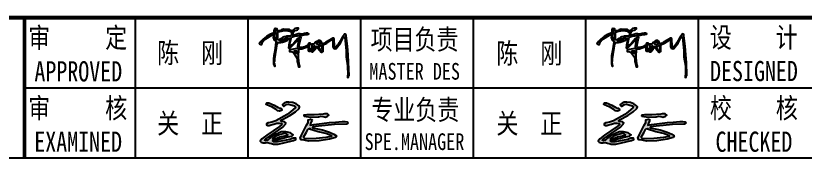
# Model space of a CAD drawing. Extents: x 1191 to 1768, y 184 to 583.
# Drawn here: x 1459.9 to 1550, y 184.1 to 200.5 of the extents above; entities that cross this region are included whole.
import ezdxf
from ezdxf.enums import TextEntityAlignment as Align

# ---------------------------------------------------------------- set-up
doc = ezdxf.new("R2010")
doc.units = 0
doc.header["$LTSCALE"] = 0.125
doc.layers.add('pp-com', color=7, linetype='Continuous')
doc.layers.add('PUB_TITLE', color=4, linetype='Continuous')
doc.styles.add('统一文字', font='', dxfattribs={"width": 0.8})
doc.styles.get('统一文字').set_extended_font_data('SimSun')

# ---------------------------------------------------------------- blocks, each defined once
blk = doc.blocks.new('cg')
h = blk.add_hatch(color=256)
h.dxf.hatch_style = 1
h.paths.add_polyline_path([(271371.635338318, 17705.95841285819), (271376.3498809211, 17714.43809717637), (271376.1141212275, 17725.97975168418), (271399.3735734352, 17755.13087713881), (271506.8155180242, 17819.02213711984), (271507.5286585341, 17810.47171325173), (271507.5286585341, 17804.05867611646), (271503.7252424817, 17779.59477662767), (271511.806850323, 17764.39395812602), (271516.5611203885, 17753.23055559199), (271540.568881679, 17733.27937169158), (271538.7865248295, 17734.7605647462), (271534.2684969375, 17730.3349110022), (271521.8110068264, 17630.30392572936), (271510.5375253426, 17573.98296684359), (271508.0952633226, 17538.00839793903), (271508.0952633226, 17477.10544547584), (271512.1819817693, 17473.35361851787), (271513.4206970658, 17460.04318294866), (271518.8425187499, 17456.4831127873), (271525.6580579602, 17456.4831127873), (271525.6580579602, 17460.97156646394), (271524.8836980824, 17465.15046153142), (271520.236236276, 17468.55560623208), (271520.236236276, 17475.05604471214), (271520.236236276, 17480.47317421623), (271515.8994301985, 17484.49743613519), (271515.8994301985, 17511.62868435727), (271520.0812340464, 17511.62868435727), (271521.0679079025, 17539.35478788591), (271546.4661303698, 17711.56379141263), (271558.1062767915, 17725.60091508605), (271590.9836824685, 17724.87978091341), (271607.4972813422, 17729.70293204754), (271642.0491018601, 17742.14169266634), (271667.5051083143, 17751.30593251966), (271691.8432424615, 17775.90404291736), (271695.8420394754, 17774.89498123765), (271680.5137517687, 17696.4962672696), (271676.9363263619, 17663.35303423688), (271683.9298158687, 17662.59816862014), (271693.2719164397, 17661.5897978344), (271795.5872767175, 17762.54859127093), (271795.5872767175, 17762.54859127093), (271799.5450437295, 17763.93064330495), (271800.8684241094, 17757.42202008364), (271797.4082272796, 17751.82862632896), (271787.1468191768, 17728.00547516055), (271784.2499707862, 17707.48311324097), (271780.2521685049, 17679.16118049303), (271780.2521685049, 17661.97624382225), (271777.1641545791, 17658.68159312935), (271687.4041870142, 17642.05282957986), (271687.4041870142, 17624.37963457569), (271698.9876729571, 17622.60705345584), (271716.5810772785, 17617.06569127104), (271738.3172092557, 17604.41880437301), (271758.8934295908, 17572.71608581231), (271777.2807318862, 17541.37466511846), (271777.2807318862, 17508.68246979482), (271782.4179486364, 17487.06773722143), (271790.8089096669, 17448.90842700918), (271807.0333447174, 17448.90842700918), (271807.0333447174, 17458.36472635396), (271803.2475129517, 17464.30889473652), (271794.4814204749, 17506.43341980537), (271791.4406414427, 17565.46089725784), (271794.0574437882, 17644.98150541092), (271794.3493638336, 17653.85250767861), (271829.5158319679, 17652.55736043782), (271902.0425474506, 17679.80114885303), (271902.0425474506, 17636.48311311263), (271908.5865071242, 17628.31006428174), (271920.037785283, 17628.31006428174), (271930.1259555999, 17628.31006428174), (271935.8519203143, 17639.75262495718), (271935.8519203143, 17639.75262495718), (271936.1638785829, 17626.35946503823), (271943.8657960889, 17620.37378832465), (271949.8555251015, 17617.80874885787), (271956.7016739956, 17617.80874885787), (271984.7153962687, 17647.58045309177), (271997.6372417985, 17679.17267764464), (271997.6372417985, 17679.17267764464), (272049.049136762, 17615.16420047544), (272061.9709822918, 17615.43897393398), (272072.143817692, 17620.93327385624), (272072.96832535, 17698.95198197739), (272115.6545065687, 17717.67779317754), (272162.1180530449, 17748.72076312546), (272172.8297334271, 17755.8773922985), (272183.0127443475, 17755.8773922985), (272183.0127443475, 17743.50094434962), (272183.0127443475, 17739.10573826154), (272183.0127443475, 17733.61143833934), (272183.0127443475, 17680.52725233283), (272191.6635620569, 17658.80670274666), (272210.6337508878, 17653.2033703776), (272220.5532423078, 17658.5936071602), (272270.4457246599, 17716.05224508926), (272292.7126415826, 17762.33052637719), (272300.5558047416, 17778.63130623443), (272309.1904206134, 17787.69474741106), (272320.3238790748, 17787.69474741106), (272334.4154052947, 17632.04493713268), (272335.7088272605, 17562.84265697253), (272352.3240242343, 17460.98764363438), (272355.1420689703, 17358.44131196704), (272350.6320251069, 17349.42845021439), (272350.6320251069, 17338.16244610166), (272350.6320251069, 17327.17793862784), (272361.6248092759, 17331.68422334804), (272361.6248092759, 17342.38723418297), (272361.6248092759, 17342.38723418297), (272368.6722005605, 17350.27323244332), (272363.5564757162, 17499.31035636074), (272357.8096703659, 17584.41412734182), (272351.1743079064, 17682.67643704482), (272334.0910728985, 17805.66522391239), (272332.7940814769, 17815.00276457452), (272325.6356361507, 17820.22587871802), (272320.1251173172, 17824.24659376789), (272286.7854344778, 17772.66493154055), (272255.5420649096, 17721.77454851964), (272242.8865887575, 17702.29252568405), (272227.5784904167, 17689.54186795861), (272227.5784904167, 17681.76928682794), (272221.6512833119, 17677.14256948541), (272212.575837646, 17672.51614445518), (272206.4643211674, 17672.88621168764), (272200.9076866196, 17678.06802987884), (272200.9076866196, 17685.47054377705), (272200.9076866196, 17688.80173349363), (272198.8672581107, 17762.32848019188), (272193.3106235631, 17773.24721742293), (272182.939150852, 17773.24721742293), (272099.1578407116, 17723.91398143786), (272086.8319071147, 17718.1291231988), (272081.0427692227, 17715.32994166785), (272071.2395043448, 17710.58983726866), (272062.9270464639, 17710.58983726866), (272053.5696009434, 17734.16186219302), (272049.4262220179, 17741.12415393314), (272037.1856047741, 17746.58103789506), (272019.6723066469, 17746.58103789506), (272014.7760597494, 17746.58103789506), (272000.4637530429, 17737.36063448759), (271986.7167485853, 17727.3878195032), (271968.4082499444, 17707.61231522891), (271949.9532155822, 17707.61231522891), (271942.4206282431, 17706.67136228946), (271942.4206282431, 17666.16040050914), (271937.5041919795, 17661.45622043632), (271926.5686681388, 17650.99281349295), (271921.3090640732, 17646.59097632876), (271917.7309873965, 17646.59097632876), (271914.7175616989, 17659.57431455748), (271914.7175616989, 17672.55794509832), (271917.1656851477, 17682.53076008271), (271918.4597483788, 17687.80232969605), (271920.5707838667, 17696.40196398177), (271925.6400087218, 17701.53572942427), (271929.7833876473, 17706.23990949709), (271929.7833876473, 17713.01395218691), (271922.0619320451, 17717.53017552162), (271914.9057786919, 17717.53017552162), (271908.8795785665, 17717.53017552162), (271903.6068976831, 17709.06247600325), (271903.6068976831, 17700.59506879706), (271903.6068976831, 17692.88007316779), (271900.2170379994, 17692.88007316779), (271865.3949404847, 17677.44452797767), (271844.5067618809, 17673.08059929393), (271819.061647983, 17668.90638122149), (271809.7569553221, 17668.90638122149), (271801.4018141345, 17672.70117807138), (271796.6547080377, 17680.10076884768), (271814.7417749222, 17754.88211946515), (271818.8611168726, 17771.91362361539), (271821.4291316224, 17782.53113349777), (271814.4369806221, 17786.27615635324), (271801.6251997005, 17784.14256967884), (271784.8478365287, 17772.25540216244), (271736.9019998238, 17718.30041814211), (271719.9809700902, 17699.25864201247), (271704.5677532202, 17690.25890976051), (271693.9515329611, 17684.06012980012), (271693.9515329611, 17708.85171891429), (271712.1934721511, 17785.72924024588), (271744.2222731849, 17796.70205523208), (271756.170149592, 17800.79530359176), (271780.8275476089, 17800.79530359176), (271819.2622391035, 17806.76022537594), (271841.0113060544, 17810.13560002308), (271871.3055154131, 17814.83714912654), (271890.6414170717, 17814.83714912654), (271903.1477524232, 17819.56174542248), (271911.2377565127, 17822.61795671706), (271897.6575474026, 17830.22967879457), (271880.8801842307, 17830.22967879457), (271859.8324445082, 17825.65762383159), (271835.1875398623, 17820.30418160532), (271811.3310746026, 17822.000213711), (271786.3177526297, 17822.000213711), (271764.0501844371, 17816.51380621787), (271752.1970692782, 17813.59336967704), (271735.6815200837, 17810.41792780877), (271723.1745334624, 17810.41792780877), (271735.3734694344, 17842.55122222519), (271746.9654218855, 17855.04786065762), (271752.2509967691, 17860.74594460903), (271767.0981274379, 17866.32526494574), (271779.5294790434, 17870.9967731565), (271793.6360721811, 17879.4316666064), (271793.6360721811, 17887.35625007586), (271785.09531908, 17887.05136846175), (271768.8509761887, 17886.47148968265), (271748.7954902258, 17882.78419511288), (271738.4240175146, 17874.85961164342), (271729.8832644136, 17863.88679665723), (271722.9862878243, 17855.02583941105), (271722.9862878243, 17850.17092408054), (271710.9703873315, 17858.09579986217), (271704.9125005522, 17862.09117251476), (271690.4437088444, 17871.63380954502), (271671.0104217969, 17871.63380954502), (271620.6119027541, 17875.06218399107), (271598.5579510795, 17870.47112873575), (271585.3866691887, 17862.8195648517), (271558.1245123479, 17857.61640787066), (271551.9986679322, 17857.61640787066), (271546.485017196, 17881.18349356076), (271546.485017196, 17881.18349356076), (271528.1061814089, 17885.16244709032), (271517.9978217261, 17879.34718838352), (271514.9348995181, 17870.16507787287), (271511.8108461956, 17860.79970686431), (271511.8108461956, 17842.0069369275), (271511.8108461956, 17835.88562735787), (271465.4357841687, 17816.78945661301), (271427.2948153865, 17792.50942149165), (271383.6174014225, 17757.77981020411), (271362.6855877373, 17738.09667658189), (271350.4540882718, 17722.91924305545), (271346.5438639605, 17720.72134769923), (271343.732983193, 17715.71491682203), (271346.5438639605, 17709.97565928462), (271352.7765166353, 17705.70205506758), (271362.6751674193, 17702.40506587719), (271373.7956004833, 17702.40506587719), (271371.635338318, 17705.95841285819)])
h.paths.add_polyline_path([(271755.2332929103, 17631.10047644697), (271770.373363624, 17631.87627299904), (271776.9726812367, 17618.3001256492), (271779.301622299, 17606.27557140356), (271778.9134654552, 17594.25101715792), (271762.997732324, 17605.11187657533), (271746.8528497018, 17616.12910707455), (271746.1096532744, 17630.63296950425)], flags=16)
h.paths.add_polyline_path([(271575.3766512565, 17741.19781660504), (271604.7528301017, 17755.79062575154), (271617.6394525843, 17762.19213982943), (271628.7299817083, 17767.44569738908), (271644.4985278486, 17771.11509230948), (271648.8184009094, 17773.05750681169), (271658.9506148981, 17777.61341831976), (271667.8270146626, 17777.61341831976), (271671.4988742008, 17777.61341831976), (271671.4988742008, 17770.89907360112), (271666.3147660199, 17770.89907360112), (271654.8667442103, 17765.71900928306), (271646.5007626331, 17761.93352360051), (271637.3697278299, 17755.79062575154), (271623.5452222576, 17749.09959972365), (271613.6100918768, 17744.29102153467), (271600.864748966, 17742.1931396118), (271587.0402433937, 17738.95548979595), (271575.3766512565, 17741.19781660504)], flags=16)
h.paths.add_polyline_path([(271555.4621211113, 17752.78302562918), (271556.3511044866, 17836.28229499963), (271558.617523641, 17841.87861187616), (271565.2852245903, 17846.54245286674), (271630.3933249614, 17860.46382091293), (271646.0915339554, 17860.46382091293), (271669.9807641293, 17859.78185657377), (271680.5902819264, 17859.47898734187), (271691.1392197299, 17852.96192087018), (271701.2935782444, 17846.68862296574), (271713.2415939498, 17839.30721509247), (271713.2415939498, 17822.27206404763), (271713.2415939498, 17811.70088601043), (271696.5994663365, 17799.08410726796), (271658.3777400902, 17799.08410726796), (271642.6788798263, 17789.19489356986), (271628.3457324838, 17789.19489356986), (271610.2586655995, 17780.32906484877), (271596.6073978129, 17772.14520046685), (271579.9973890686, 17762.18758619453), (271570.5111980283, 17756.50066376439), (271555.4621211113, 17752.78302562918)], flags=16)
h.paths.add_polyline_path([(271517.8884083875, 17821.70439377479), (271520.2101854812, 17824.668731693), (271526.6597110233, 17828.2776179901), (271531.7222309208, 17831.11039360557), (271535.2502608312, 17833.08453243427), (271539.1367361268, 17826.13892106709), (271539.1367361268, 17822.7353788687), (271538.5323607893, 17754.52812940313), (271533.8503816798, 17757.64739278209), (271530.3380832602, 17762.1960627698), (271522.5339163843, 17773.50299058913), (271519.8905225073, 17777.33282460475), (271519.8905225073, 17781.82073395408), (271517.8519372747, 17784.67983948393), (271517.8884083875, 17821.70439377479)], flags=16)
h.paths.add_polyline_path([(271533.6276473835, 17866.46440554818), (271529.3624809919, 17863.22909422981), (271528.2572760193, 17859.99378291151), (271525.3350281037, 17856.7584715932), (271524.229171861, 17851.55034530489), (271524.5456890189, 17846.97332103469), (271527.2302234311, 17845.23727893864), (271529.5995432253, 17845.23727893864), (271532.8376570289, 17845.23727893864), (271535.2069768231, 17850.13000037393), (271537.3613842601, 17854.57892089233), (271538.6026979355, 17860.07270720281), (271538.6026979355, 17863.86048856011), (271536.7863062625, 17865.51760636491), (271533.6276473835, 17866.46440554818)], flags=16)
h.paths.add_polyline_path([(271980.8038694177, 17681.00839819747), (271976.1915761843, 17687.15309274237), (271972.0474964034, 17684.04248879089), (271963.6887904555, 17677.76832778884), (271954.6684094554, 17669.59682261414), (271948.1062223973, 17663.6521795329), (271948.1062223973, 17651.82102603134), (271943.4672189273, 17642.82336451259), (271943.4672189273, 17636.02009060374), (271950.2755941689, 17636.02009060374), (271956.8644914637, 17636.02009060374), (271964.9903856563, 17647.6511926417), (271975.2081666702, 17662.27654349634), (271975.2081666702, 17672.44978958805), (271982.8963783184, 17678.22066823833)], flags=16)
h.paths.add_polyline_path([(271999.0576613893, 17715.71140907577), (272008.282247856, 17724.92859704915), (272014.8727949351, 17731.51385824165), (272028.487895634, 17729.09813812654), (272039.3259779377, 17727.17514291633), (272043.6422942848, 17718.34484959499), (272048.2144628535, 17708.99113537912), (272044.3391173364, 17707.09683622082), (272033.7592739777, 17704.29983349243), (272026.7314207892, 17702.76344062207), (272016.4087933185, 17702.76344062207), (272009.1608109133, 17702.76344062207), (272005.6465586841, 17708.2498481152), (271998.6239740986, 17715.27806961998)], flags=16)
h.paths.add_polyline_path([(272017.295822884, 17680.12386151071), (272018.613341835, 17684.07387613348), (272027.1788431913, 17684.07387613348), (272040.7962449444, 17688.02418306837), (272046.2719147413, 17689.61263413737), (272056.6090774359, 17689.61263413737), (272056.6090774359, 17676.83184162754), (272059.025288661, 17663.22587843426), (272063.1979747306, 17645.88884244853), (272057.7077697099, 17635.79384096875), (272054.4129954276, 17630.52695993026), (272047.052949552, 17635.13114401768), (272038.819640883, 17650.49743643525), (272032.2431512593, 17662.7715132007), (272022.5672012278, 17670.90667353733), (272017.295822884, 17680.12386151071)], flags=16)
for points in [[(271371.635338318, 17705.95841285819), (271376.3498809211, 17714.43809717637), (271376.1141212275, 17725.97975168418), (271399.3735734352, 17755.13087713881), (271506.8155180242, 17819.02213711984), (271507.5286585341, 17810.47171325173), (271507.5286585341, 17804.05867611646), (271503.7252424817, 17779.59477662767), (271511.806850323, 17764.39395812602), (271516.5611203885, 17753.23055559199), (271540.568881679, 17733.27937169158), (271538.7865248295, 17734.7605647462), (271534.2684969375, 17730.3349110022), (271521.8110068264, 17630.30392572936), (271510.5375253426, 17573.98296684359), (271508.0952633226, 17538.00839793903), (271508.0952633226, 17477.10544547584), (271512.1819817693, 17473.35361851787), (271513.4206970658, 17460.04318294866), (271518.8425187499, 17456.4831127873), (271525.6580579602, 17456.4831127873), (271525.6580579602, 17460.97156646394), (271524.8836980824, 17465.15046153142), (271520.236236276, 17468.55560623208), (271520.236236276, 17475.05604471214), (271520.236236276, 17480.47317421623), (271515.8994301985, 17484.49743613519), (271515.8994301985, 17511.62868435727), (271520.0812340464, 17511.62868435727), (271521.0679079025, 17539.35478788591), (271546.4661303698, 17711.56379141263), (271558.1062767915, 17725.60091508605), (271590.9836824685, 17724.87978091341), (271607.4972813422, 17729.70293204754), (271642.0491018601, 17742.14169266634), (271667.5051083143, 17751.30593251966), (271691.8432424615, 17775.90404291736), (271695.8420394754, 17774.89498123765), (271680.5137517687, 17696.4962672696), (271676.9363263619, 17663.35303423688), (271683.9298158687, 17662.59816862014), (271693.2719164397, 17661.5897978344), (271795.5872767175, 17762.54859127093), (271795.5872767175, 17762.54859127093), (271799.5450437295, 17763.93064330495), (271800.8684241094, 17757.42202008364), (271797.4082272796, 17751.82862632896), (271787.1468191768, 17728.00547516055), (271784.2499707862, 17707.48311324097), (271780.2521685049, 17679.16118049303), (271780.2521685049, 17661.97624382225), (271777.1641545791, 17658.68159312935), (271687.4041870142, 17642.05282957986), (271687.4041870142, 17624.37963457569), (271698.9876729571, 17622.60705345584), (271716.5810772785, 17617.06569127104), (271738.3172092557, 17604.41880437301), (271758.8934295908, 17572.71608581231), (271777.2807318862, 17541.37466511846), (271777.2807318862, 17508.68246979482), (271782.4179486364, 17487.06773722143), (271790.8089096669, 17448.90842700918), (271807.0333447174, 17448.90842700918), (271807.0333447174, 17458.36472635396), (271803.2475129517, 17464.30889473652), (271794.4814204749, 17506.43341980537), (271791.4406414427, 17565.46089725784), (271794.0574437882, 17644.98150541092), (271794.3493638336, 17653.85250767861), (271829.5158319679, 17652.55736043782), (271902.0425474506, 17679.80114885303), (271902.0425474506, 17636.48311311263), (271908.5865071242, 17628.31006428174), (271920.037785283, 17628.31006428174), (271930.1259555999, 17628.31006428174), (271935.8519203143, 17639.75262495718), (271935.8519203143, 17639.75262495718), (271936.1638785829, 17626.35946503823), (271943.8657960889, 17620.37378832465), (271949.8555251015, 17617.80874885787), (271956.7016739956, 17617.80874885787), (271984.7153962687, 17647.58045309177), (271997.6372417985, 17679.17267764464), (271997.6372417985, 17679.17267764464), (272049.049136762, 17615.16420047544), (272061.9709822918, 17615.43897393398), (272072.143817692, 17620.93327385624), (272072.96832535, 17698.95198197739), (272115.6545065687, 17717.67779317754), (272162.1180530449, 17748.72076312546), (272172.8297334271, 17755.8773922985), (272183.0127443475, 17755.8773922985), (272183.0127443475, 17743.50094434962), (272183.0127443475, 17739.10573826154), (272183.0127443475, 17733.61143833934), (272183.0127443475, 17680.52725233283), (272191.6635620569, 17658.80670274666), (272210.6337508878, 17653.2033703776), (272220.5532423078, 17658.5936071602), (272270.4457246599, 17716.05224508926), (272292.7126415826, 17762.33052637719), (272300.5558047416, 17778.63130623443), (272309.1904206134, 17787.69474741106), (272320.3238790748, 17787.69474741106), (272334.4154052947, 17632.04493713268), (272335.7088272605, 17562.84265697253), (272352.3240242343, 17460.98764363438), (272355.1420689703, 17358.44131196704), (272350.6320251069, 17349.42845021439), (272350.6320251069, 17338.16244610166), (272350.6320251069, 17327.17793862784), (272361.6248092759, 17331.68422334804), (272361.6248092759, 17342.38723418297), (272361.6248092759, 17342.38723418297), (272368.6722005605, 17350.27323244332), (272363.5564757162, 17499.31035636074), (272357.8096703659, 17584.41412734182), (272351.1743079064, 17682.67643704482), (272334.0910728985, 17805.66522391239), (272332.7940814769, 17815.00276457452), (272325.6356361507, 17820.22587871802), (272320.1251173172, 17824.24659376789), (272286.7854344778, 17772.66493154055), (272255.5420649096, 17721.77454851964), (272242.8865887575, 17702.29252568405), (272227.5784904167, 17689.54186795861), (272227.5784904167, 17681.76928682794), (272221.6512833119, 17677.14256948541), (272212.575837646, 17672.51614445518), (272206.4643211674, 17672.88621168764), (272200.9076866196, 17678.06802987884), (272200.9076866196, 17685.47054377705), (272200.9076866196, 17688.80173349363), (272198.8672581107, 17762.32848019188), (272193.3106235631, 17773.24721742293), (272182.939150852, 17773.24721742293), (272099.1578407116, 17723.91398143786), (272086.8319071147, 17718.1291231988), (272081.0427692227, 17715.32994166785), (272071.2395043448, 17710.58983726866), (272062.9270464639, 17710.58983726866), (272053.5696009434, 17734.16186219302), (272049.4262220179, 17741.12415393314), (272037.1856047741, 17746.58103789506), (272019.6723066469, 17746.58103789506), (272014.7760597494, 17746.58103789506), (272000.4637530429, 17737.36063448759), (271986.7167485853, 17727.3878195032), (271968.4082499444, 17707.61231522891), (271949.9532155822, 17707.61231522891), (271942.4206282431, 17706.67136228946), (271942.4206282431, 17666.16040050914), (271937.5041919795, 17661.45622043632), (271926.5686681388, 17650.99281349295), (271921.3090640732, 17646.59097632876), (271917.7309873965, 17646.59097632876), (271914.7175616989, 17659.57431455748), (271914.7175616989, 17672.55794509832), (271917.1656851477, 17682.53076008271), (271918.4597483788, 17687.80232969605), (271920.5707838667, 17696.40196398177), (271925.6400087218, 17701.53572942427), (271929.7833876473, 17706.23990949709), (271929.7833876473, 17713.01395218691), (271922.0619320451, 17717.53017552162), (271914.9057786919, 17717.53017552162), (271908.8795785665, 17717.53017552162), (271903.6068976831, 17709.06247600325), (271903.6068976831, 17700.59506879706), (271903.6068976831, 17692.88007316779), (271900.2170379994, 17692.88007316779), (271865.3949404847, 17677.44452797767), (271844.5067618809, 17673.08059929393), (271819.061647983, 17668.90638122149), (271809.7569553221, 17668.90638122149), (271801.4018141345, 17672.70117807138), (271796.6547080377, 17680.10076884768), (271814.7417749222, 17754.88211946515), (271818.8611168726, 17771.91362361539), (271821.4291316224, 17782.53113349777), (271814.4369806221, 17786.27615635324), (271801.6251997005, 17784.14256967884), (271784.8478365287, 17772.25540216244), (271736.9019998238, 17718.30041814211), (271719.9809700902, 17699.25864201247), (271704.5677532202, 17690.25890976051), (271693.9515329611, 17684.06012980012), (271693.9515329611, 17708.85171891429), (271712.1934721511, 17785.72924024588), (271744.2222731849, 17796.70205523208), (271756.170149592, 17800.79530359176), (271780.8275476089, 17800.79530359176), (271819.2622391035, 17806.76022537594), (271841.0113060544, 17810.13560002308), (271871.3055154131, 17814.83714912654), (271890.6414170717, 17814.83714912654), (271903.1477524232, 17819.56174542248), (271911.2377565127, 17822.61795671706), (271897.6575474026, 17830.22967879457), (271880.8801842307, 17830.22967879457), (271859.8324445082, 17825.65762383159), (271835.1875398623, 17820.30418160532), (271811.3310746026, 17822.000213711), (271786.3177526297, 17822.000213711), (271764.0501844371, 17816.51380621787), (271752.1970692782, 17813.59336967704), (271735.6815200837, 17810.41792780877), (271723.1745334624, 17810.41792780877), (271735.3734694344, 17842.55122222519), (271746.9654218855, 17855.04786065762), (271752.2509967691, 17860.74594460903), (271767.0981274379, 17866.32526494574), (271779.5294790434, 17870.9967731565), (271793.6360721811, 17879.4316666064), (271793.6360721811, 17887.35625007586), (271785.09531908, 17887.05136846175), (271768.8509761887, 17886.47148968265), (271748.7954902258, 17882.78419511288), (271738.4240175146, 17874.85961164342), (271729.8832644136, 17863.88679665723), (271722.9862878243, 17855.02583941105), (271722.9862878243, 17850.17092408054), (271710.9703873315, 17858.09579986217), (271704.9125005522, 17862.09117251476), (271690.4437088444, 17871.63380954502), (271671.0104217969, 17871.63380954502), (271620.6119027541, 17875.06218399107), (271598.5579510795, 17870.47112873575), (271585.3866691887, 17862.8195648517), (271558.1245123479, 17857.61640787066), (271551.9986679322, 17857.61640787066), (271546.485017196, 17881.18349356076), (271546.485017196, 17881.18349356076), (271528.1061814089, 17885.16244709032), (271517.9978217261, 17879.34718838352), (271514.9348995181, 17870.16507787287), (271511.8108461956, 17860.79970686431), (271511.8108461956, 17842.0069369275), (271511.8108461956, 17835.88562735787), (271465.4357841687, 17816.78945661301), (271427.2948153865, 17792.50942149165), (271383.6174014225, 17757.77981020411), (271362.6855877373, 17738.09667658189), (271350.4540882718, 17722.91924305545), (271346.5438639605, 17720.72134769923), (271343.732983193, 17715.71491682203), (271346.5438639605, 17709.97565928462), (271352.7765166353, 17705.70205506758), (271362.6751674193, 17702.40506587719), (271373.7956004833, 17702.40506587719), (271371.635338318, 17705.95841285819)], [(271517.8884083875, 17821.70439377479), (271520.2101854812, 17824.668731693), (271526.6597110233, 17828.2776179901), (271531.7222309208, 17831.11039360557), (271535.2502608312, 17833.08453243427), (271539.1367361268, 17826.13892106709), (271539.1367361268, 17822.7353788687), (271538.5323607893, 17754.52812940313), (271533.8503816798, 17757.64739278209), (271530.3380832602, 17762.1960627698), (271522.5339163843, 17773.50299058913), (271519.8905225073, 17777.33282460475), (271519.8905225073, 17781.82073395408), (271517.8519372747, 17784.67983948393), (271517.8884083875, 17821.70439377479)], [(271533.6276473835, 17866.46440554818), (271529.3624809919, 17863.22909422981), (271528.2572760193, 17859.99378291151), (271525.3350281037, 17856.7584715932), (271524.229171861, 17851.55034530489), (271524.5456890189, 17846.97332103469), (271527.2302234311, 17845.23727893864), (271529.5995432253, 17845.23727893864), (271532.8376570289, 17845.23727893864), (271535.2069768231, 17850.13000037393), (271537.3613842601, 17854.57892089233), (271538.6026979355, 17860.07270720281), (271538.6026979355, 17863.86048856011), (271536.7863062625, 17865.51760636491), (271533.6276473835, 17866.46440554818)], [(271555.4621211113, 17752.78302562918), (271556.3511044866, 17836.28229499963), (271558.617523641, 17841.87861187616), (271565.2852245903, 17846.54245286674), (271630.3933249614, 17860.46382091293), (271646.0915339554, 17860.46382091293), (271669.9807641293, 17859.78185657377), (271680.5902819264, 17859.47898734187), (271691.1392197299, 17852.96192087018), (271701.2935782444, 17846.68862296574), (271713.2415939498, 17839.30721509247), (271713.2415939498, 17822.27206404763), (271713.2415939498, 17811.70088601043), (271696.5994663365, 17799.08410726796), (271658.3777400902, 17799.08410726796), (271642.6788798263, 17789.19489356986), (271628.3457324838, 17789.19489356986), (271610.2586655995, 17780.32906484877), (271596.6073978129, 17772.14520046685), (271579.9973890686, 17762.18758619453), (271570.5111980283, 17756.50066376439), (271555.4621211113, 17752.78302562918)], [(271575.3766512565, 17741.19781660504), (271604.7528301017, 17755.79062575154), (271617.6394525843, 17762.19213982943), (271628.7299817083, 17767.44569738908), (271644.4985278486, 17771.11509230948), (271648.8184009094, 17773.05750681169), (271658.9506148981, 17777.61341831976), (271667.8270146626, 17777.61341831976), (271671.4988742008, 17777.61341831976), (271671.4988742008, 17770.89907360112), (271666.3147660199, 17770.89907360112), (271654.8667442103, 17765.71900928306), (271646.5007626331, 17761.93352360051), (271637.3697278299, 17755.79062575154), (271623.5452222576, 17749.09959972365), (271613.6100918768, 17744.29102153467), (271600.864748966, 17742.1931396118), (271587.0402433937, 17738.95548979595), (271575.3766512565, 17741.19781660504)], [(271980.8038694177, 17681.00839819747), (271976.1915761843, 17687.15309274237), (271972.0474964034, 17684.04248879089), (271963.6887904555, 17677.76832778884), (271954.6684094554, 17669.59682261414), (271948.1062223973, 17663.6521795329), (271948.1062223973, 17651.82102603134), (271943.4672189273, 17642.82336451259), (271943.4672189273, 17636.02009060374), (271950.2755941689, 17636.02009060374), (271956.8644914637, 17636.02009060374), (271964.9903856563, 17647.6511926417), (271975.2081666702, 17662.27654349634), (271975.2081666702, 17672.44978958805), (271982.8963783184, 17678.22066823833)], [(271999.0576613893, 17715.71140907577), (272008.282247856, 17724.92859704915), (272014.8727949351, 17731.51385824165), (272028.487895634, 17729.09813812654), (272039.3259779377, 17727.17514291633), (272043.6422942848, 17718.34484959499), (272048.2144628535, 17708.99113537912), (272044.3391173364, 17707.09683622082), (272033.7592739777, 17704.29983349243), (272026.7314207892, 17702.76344062207), (272016.4087933185, 17702.76344062207), (272009.1608109133, 17702.76344062207), (272005.6465586841, 17708.2498481152), (271998.6239740986, 17715.27806961998)], [(272017.295822884, 17680.12386151071), (272018.613341835, 17684.07387613348), (272027.1788431913, 17684.07387613348), (272040.7962449444, 17688.02418306837), (272046.2719147413, 17689.61263413737), (272056.6090774359, 17689.61263413737), (272056.6090774359, 17676.83184162754), (272059.025288661, 17663.22587843426), (272063.1979747306, 17645.88884244853), (272057.7077697099, 17635.79384096875), (272054.4129954276, 17630.52695993026), (272047.052949552, 17635.13114401768), (272038.819640883, 17650.49743643525), (272032.2431512593, 17662.7715132007), (272022.5672012278, 17670.90667353733), (272017.295822884, 17680.12386151071)], [(271755.2332929103, 17631.10047644697), (271770.373363624, 17631.87627299904), (271776.9726812367, 17618.3001256492), (271779.301622299, 17606.27557140356), (271778.9134654552, 17594.25101715792), (271762.997732324, 17605.11187657533), (271746.8528497018, 17616.12910707455), (271746.1096532744, 17630.63296950425)]]:
    blk.add_lwpolyline(points, close=True)
blk = doc.blocks.new('关正')
at = {"layer": 'pp-com'}
h = blk.add_hatch(color=256, dxfattribs=at)
h.paths.add_polyline_path([(36469.48534208219, 17565.77404231039), (36736.3513871465, 17510.43173813411), (36902.51333044362, 17555.71177516751), (37018.3231196917, 17631.17853107478), (37073.71057167795, 17761.98759115833), (37013.28802808528, 17872.67211695613), (36927.68940746813, 17953.17000643483), (36670.89375194744, 17953.17000643483), (36555.08396269939, 18043.7301630564), (35957.42170461594, 18354.50847563146), (35205.71428209814, 18698.7610019703), (35074.73216050632, 18682.68198020503), (34913.60551514643, 18682.68198020503), (34828.00689452928, 18556.90405369292), (34843.11258201014, 18451.25057891181), (35034.45060233166, 18380.81495657598), (35185.50685814797, 18330.50378597114), (35366.77428259513, 18214.7881266019), (35628.60523605303, 18124.22796998034), (36273.11202382335, 17767.01872472974)], flags=17)
h.paths.add_polyline_path([(37844.36576833824, 17034.0565406753), (36216.29325476651, 16136.55450263895), (35940.13221147341, 16038.00577140985), (35624.5198853254, 15949.3119298146), (35111.64970058675, 15850.76319858552), (34884.80317352403, 15732.50477064346), (34884.80317352404, 15574.82678416596), (35072.19800507009, 15495.98783220457), (35249.73001590242, 15476.2781354916), (35535.75387990927, 15555.11708745299), (35930.26939075968, 15653.66581868207), (36344.51074936843, 15791.63402589185), (36729.16343950517, 15831.05350187255), (37025.05012422569, 15781.779136258), (37094.09028188355, 15624.1011497805), (36748.88908093264, 15338.30992828182), (34923.79433859503, 14124.20847778382), (34233.39214302401, 13582.19053857854), (34006.54561596132, 13256.97975854443), (34144.62613760784, 13089.44696498782), (34430.64979528382, 13010.6079304717), (34746.26232776266, 13010.6079304717), (35042.14901248322, 13059.88229608625), (35338.03569720377, 12981.04334412488), (35594.47068640768, 12941.62386814417), (35890.35737112823, 12843.0751369151), (36561.03371894089, 12843.0751369151), (37340.20191992813, 13000.7531233926), (38750.59518587292, 13335.81871050582), (39085.93335977927, 13493.4966969833), (39046.48166426263, 13700.44896652061), (38671.6920011705, 13690.59407688676), (38227.8619740897, 13503.35150406242), (37172.53293614028, 13286.54434489126), (36393.36473515315, 13158.43102731534), (35880.49455041449, 13148.57613768148), (35752.27684948168, 13296.39923452512), (36127.06671890458, 13385.09307612034), (37922.11246865541, 13858.12695299811), (38484.29716962445, 13976.38538094018), (38711.14349035631, 14163.6279537645), (38316.62797950584, 14429.70947855022), (37626.22578393485, 14587.38738247297), (36995.00092530798, 14557.82279612613), (36482.13074056928, 14341.01563695495), (35762.13987652625, 13996.09507765315), (35367.62436567582, 13690.59407688676), (35071.73768095527, 13404.80285538808), (34785.71381694847, 13316.10901379284), (34608.18180611614, 13414.65766246719), (34721.23666592404, 13557.2475317338), (37201.90763952626, 15263.14994579155), (37582.44341031607, 15649.71342790928), (37658.55039940937, 15877.8492439479), (37468.28261717987, 15998.25417770673), (37157.51184430582, 16067.96241022096), (37024.32445864443, 16067.96241022096), (36954.55946072869, 16112.32212700341), (36951.1440662542, 16167.23770572424), (37053.10265955797, 16269.11355811894), (38225.25457120357, 16897.29610932412), (39007.23877556095, 17444.81037806551), (39538.24193393584, 17919.21127889693), (39606.7367591708, 18124.52912967495), (39475.45483886146, 18289.92408566258), (39115.85628421993, 18563.68122003328), (38636.39147592101, 18729.07617602091), (38082.72390589573, 18786.10895362552), (37717.41741476283, 18780.4056593541), (37420.60595519579, 18660.63689242824), (37169.45778122896, 18449.61574737882), (37260.78435242955, 18312.73718019336), (37300.73970153832, 18250.00119087222), (37391.55642922127, 18247.43588485513), (37756.48327159966, 18444.53326475859), (38042.50692927561, 18523.37229927471), (38377.84530951281, 18424.82356804559), (38880.8524672069, 18267.14558156811), (39038.65883661172, 18158.7420432599), (38979.48149966763, 17971.49947043558), (38367.0989801215, 17447.96107974993)])
h.paths.add_polyline_path([(37687.13320501288, 14319.24851099061), (37924.38953585896, 14139.65496512472), (37701.5124015891, 14046.26631797226), (37255.7579267185, 13960.06133670408), (36795.62446160264, 13852.30519267358), (36112.61365588597, 13564.9555027772), (35767.51335071818, 13572.13925121621), (35738.18527810316, 13578.69921603339), (35810.08105465344, 13672.08786318585), (36155.18115349042, 13909.15139656388), (36608.1252266491, 14081.56119399076), (37277.32672158287, 14312.0647625516)], flags=16)
h = blk.add_hatch(color=256, dxfattribs=at)
h.paths.add_polyline_path([(41613.70698295524, 15600.94652628672), (41110.59212056021, 15550.67597261438), (41181.0281063833, 15832.19127131087), (41392.33647651438, 16224.30201923984), (41332.01173374217, 16325.38881342153), (41140.82804889249, 16385.71354387214), (40808.77218606571, 16265.06408297093), (40818.83452870639, 15913.16987704554), (40577.33933698414, 15531.11338844959), (39872.92913402676, 14122.99087791112), (39671.68331286722, 13700.71784731155), (39822.61783348501, 13449.36483128559), (40275.42118900754, 13378.98600661148), (40899.28375042915, 13268.39072248852), (42398.56640763541, 13308.60718193735), (43877.72437956028, 13539.85192696151), (44702.8329684723, 13781.15084876393), (44853.76748909007, 14032.50378223515), (44511.64928362253, 14223.53206781052), (43847.53755796902, 14525.15572006353), (42871.49444843922, 14856.94165498715), (41422.5232981056, 15138.45703623838), (41472.83480497819, 15279.21468558664), (42287.88105124955, 15379.7558754861), (43273.98629708925, 15490.35124216378), (44602.20995472708, 15611.00070306499), (46302.7384330929, 15661.27125673734), (46503.98446058325, 15812.08308286386), (46423.48613211943, 16013.16546266271), (46111.55474824317, 16053.38192211154), (45658.75139272085, 16033.27373366451), (44722.95744742294, 15972.94900321391), (43887.7867222009, 15902.57017853977)])
h.paths.add_polyline_path([(42237.61865111798, 14646.350785247), (43475.28143132058, 14344.72721554871), (44149.45549961481, 14073.26592852096), (44129.33102066431, 13902.34591394742), (43334.40925334349, 13781.6964530462), (41975.99877411433, 13630.88462691968), (40899.33285717023, 13600.72226169438), (40305.65711733978, 13640.93880369793), (40164.7849393627, 13801.80472404798), (40567.27699434329, 14525.70132434554), (40788.64750078436, 14927.86616649829), (40859.08369293829, 15018.35326217418), (41110.64122730127, 15048.51554484473), (41030.1426925066, 14988.19089694887)], flags=16)
h.paths.add_polyline_path([(42288.17053342483, 16728.15391109471), (42640.35108153299, 16798.53273576884), (42932.15778012779, 16748.26218209649), (43284.33812190513, 16657.77508642057), (43606.33184842206, 16798.53273576884), (43787.45319063105, 16959.39865611887), (43566.08268419016, 17150.42694169422), (43153.52828656873, 17150.42694169421), (42972.40694435974, 17080.04811702009), (41664.30797200318, 17019.72338656949), (40627.89121929095, 16989.56102134418), (40225.39916431019, 16949.34456189536), (40195.21234271899, 16868.91156044297), (40255.58619223227, 16788.47864154532), (41171.25545224877, 16677.88327486762)])
for points in [[(37391.55642922127, 18247.43588485513), (37756.48327159966, 18444.53326475859), (38042.50692927561, 18523.37229927471), (38377.84530951281, 18424.82356804561), (38880.85246720689, 18267.14558156811), (39038.65883661172, 18158.7420432599), (38979.48149966763, 17971.49947043558), (38367.09898012149, 17447.96107974992), (37844.36576833826, 17034.05654067532), (36216.2932547665, 16136.55450263894), (35940.13221147342, 16038.00577140985), (35624.5198853254, 15949.3119298146), (35111.64970058674, 15850.76319858551), (34884.80317352404, 15732.50477064346), (34884.80317352404, 15574.82678416595), (35072.19800507009, 15495.98783220457), (35249.73001590243, 15476.27813549161), (35535.75387990923, 15555.11708745298), (35930.26939075967, 15653.66581868207), (36344.51074936843, 15791.63402589185), (36729.16343950515, 15831.05350187255), (37025.0501242257, 15781.779136258), (37094.09028188355, 15624.1011497805), (36748.88908093263, 15338.30992828181), (34923.79433859501, 14124.20847778382), (34233.39214302402, 13582.19053857855), (34006.54561596131, 13256.97975854443), (34144.62613760785, 13089.44696498782), (34430.64979528383, 13010.6079304717), (34746.26232776267, 13010.6079304717), (35042.14901248322, 13059.88229608625), (35338.03569720377, 12981.04334412488), (35594.47068640767, 12941.62386814418), (35890.35737112822, 12843.0751369151), (36561.03371894089, 12843.0751369151), (37340.20191992805, 13000.75312339258), (38750.59518587292, 13335.81871050582), (39085.93335977927, 13493.4966969833), (39046.48166426262, 13700.44896652061), (38671.69200117051, 13690.59407688676), (38227.8619740897, 13503.35150406242), (37172.53293614031, 13286.54434489127), (36393.36473515315, 13158.43102731534), (35880.4945504145, 13148.57613768148), (35752.27684948168, 13296.39923452512), (36127.06671890465, 13385.09307612036), (37922.1124686554, 13858.12695299811), (38484.29716962445, 13976.38538094018), (38711.14349035631, 14163.6279537645), (38316.62797950584, 14429.70947855021), (37626.22578393485, 14587.38738247297), (36995.00092530798, 14557.82279612613), (36482.13074056932, 14341.01563695497), (35762.13987652626, 13996.09507765315), (35367.62436567582, 13690.59407688676), (35071.73768095527, 13404.80285538807), (34785.71381694847, 13316.10901379284), (34608.18180611613, 13414.65766246719), (34721.23666592405, 13557.24753173381), (37201.90763952627, 15263.14994579155), (37582.44341031607, 15649.71342790929), (37658.55039940937, 15877.8492439479), (37468.28261717988, 15998.25417770672), (37157.51184430582, 16067.96241022096), (37024.32445864443, 16067.96241022096), (36954.55946072869, 16112.32212700341), (36951.1440662542, 16167.23770572424), (37053.10265955798, 16269.11355811894), (38225.25457120358, 16897.29610932413), (39007.23877556095, 17444.81037806551), (39538.24193393585, 17919.21127889694), (39606.7367591708, 18124.52912967495), (39475.45483886145, 18289.92408566258), (39115.85628421995, 18563.68122003328), (38636.391475921, 18729.07617602091), (38082.72390589572, 18786.10895362552), (37717.41741476284, 18780.4056593541), (37420.60595519579, 18660.63689242824), (37169.45778122896, 18449.61574737882), (37260.78435242947, 18312.73718019348), (37300.73970153832, 18250.00119087222)], [(35205.71428209814, 18698.7610019703), (35957.42170461596, 18354.50847563142), (36555.08396269937, 18043.73016305639), (36670.89375194744, 17953.17000643483), (36927.68940746813, 17953.17000643483), (37013.28802808528, 17872.67211695612), (37073.71057167795, 17761.98759115832), (37018.32311969169, 17631.17853107478), (36902.51333044362, 17555.71177516751), (36736.35138714651, 17510.43173813411), (36469.48534208219, 17565.77404231038), (36273.11202382334, 17767.01872472974), (35628.60523605303, 18124.22796998033), (35366.77428259511, 18214.7881266019), (35185.50685814797, 18330.50378597114), (35034.45060233175, 18380.81495657598), (34843.11258201013, 18451.25057891181), (34828.00689452927, 18556.90405369292), (34913.60551514642, 18682.68198020503), (35074.7321605063, 18682.68198020503)], [(40255.58619223227, 16788.47864154531), (41171.25545224876, 16677.88327486762), (42288.17053342483, 16728.15391109471), (42640.35108153298, 16798.53273576884), (42932.15778012783, 16748.26218209649), (43284.33812190514, 16657.77508642057), (43606.33184842207, 16798.53273576884), (43787.45319063106, 16959.39865611888), (43566.08268419016, 17150.42694169421), (43153.52828656873, 17150.42694169421), (42972.40694435974, 17080.04811702009), (41664.30797200318, 17019.72338656949), (40627.89121929093, 16989.56102134418), (40225.39916431019, 16949.34456189536), (40195.21234271899, 16868.91156044297)], [(41392.33647651438, 16224.30201923984), (41181.02810638331, 15832.19127131089), (41110.59212056021, 15550.67597261438), (41613.70698295528, 15600.94652628673), (43887.78672220095, 15902.57017853977), (44722.95744742281, 15972.9490032139), (45658.7513927207, 16033.27373366451), (46111.55474824319, 16053.38192211154), (46423.48613211943, 16013.16546266271), (46503.98446058325, 15812.08308286386), (46302.73843309289, 15661.27125673734), (44602.20995472709, 15611.00070306499), (43273.98629708917, 15490.35124216377), (42287.88105124951, 15379.75587548608), (41472.83480497819, 15279.21468558664), (41422.5232981056, 15138.45703623838), (42871.49444843925, 14856.94165498714), (43847.53755796904, 14525.15572006353), (44511.6492836226, 14223.53206781049), (44853.76748909007, 14032.50378223514), (44702.8329684723, 13781.15084876394), (43877.72437956027, 13539.85192696151), (42398.5664076354, 13308.60718193735), (40899.28375042914, 13268.39072248852), (40275.42118900749, 13378.98600661146), (39822.61783348501, 13449.36483128559), (39671.68331286722, 13700.71784731155), (39872.92913402675, 14122.99087791106), (40577.33933698412, 15531.11338844959), (40818.83452870639, 15913.16987704554), (40808.7721860657, 16265.06408297093), (41140.82804889249, 16385.71354387215), (41332.01173374217, 16325.38881342154)], [(41030.1426925066, 14988.19089694887), (42237.61865111798, 14646.35078524701), (43475.28143132059, 14344.7272155487), (44149.45549961482, 14073.26592852097), (44129.33102066431, 13902.34591394741), (43334.4092533435, 13781.6964530462), (41975.99877411436, 13630.88462691968), (40899.3328571702, 13600.72226169438), (40305.65711733978, 13640.93880369794), (40164.7849393627, 13801.80472404798), (40567.27699434344, 14525.70132434579), (40788.64750078434, 14927.86616649826), (40859.08369293829, 15018.35326217418), (41110.64122730127, 15048.51554484473)], [(35767.51335071819, 13572.13925121621), (36112.61365588597, 13564.9555027772), (36795.62446160262, 13852.30519267358), (37255.75792671854, 13960.06133670408), (37701.51240158911, 14046.26631797226), (37924.38953585897, 14139.65496512472), (37687.13320501288, 14319.24851099061), (37277.32672158288, 14312.0647625516), (36608.12522664908, 14081.56119399075), (36155.18115349041, 13909.15139656387), (35810.08105465345, 13672.08786318585), (35738.18527810316, 13578.69921603339)]]:
    blk.add_lwpolyline(points, close=True, dxfattribs=at)

msp = doc.modelspace()

# ---------------------------------------------------------------- linework, layer by layer
at = {"color": 7}
msp.add_line((1460.945042375814, 192.2671216147947), (1576.634078684893, 192.2670371141513), dxfattribs=at)
at = {"layer": 'pp-com'}
msp.add_lwpolyline([(1767.623581638055, 184.2670509731959), (1382.623581638055, 184.2670509731959)], dxfattribs=at)
at = {"layer": 'PUB_TITLE', "color": 7, "const_width": 0.4285714476801891}
for points in [[(1382.623581638055, 200.2670509731959), (1767.623581638055, 200.2670509731959)], [(1460.945042375814, 200.2670509732104), (1460.945042375814, 185.2670509732104)], [(1460.945042375814, 200.2670509732104), (1460.945042375814, 184.2670509731959)]]:
    msp.add_lwpolyline(points, dxfattribs=at)
at = {"layer": 'PUB_TITLE', "color": 7}
for points in [[(1473.575395134384, 200.2670509732104), (1473.575395134384, 184.2670509731959)], [(1486.419952214336, 200.2670106906132), (1486.419952214336, 184.2670509731959)], [(1499.264589440417, 200.2669704080306), (1499.264589440417, 185.2669704080306)], [(1499.264749732615, 200.2670993968475), (1499.264749732615, 184.2670509731959)], [(1512.109386958696, 200.2670591142648), (1512.109386958696, 184.2670509731959)], [(1524.954024184776, 200.2669704080306), (1524.954024184776, 184.2670509731959)], [(1537.798821703055, 200.2670591142648), (1537.798821703055, 184.2670509731959)]]:
    msp.add_lwpolyline(points, dxfattribs=at)

# ---------------------------------------------------------------- block references
at = {"xscale": 0.01000000000931323, "yscale": 0.01000000000931323, "zscale": 0.01000000000931323}
for p in [(-1225.719757623249, 20.19436175967286), (-1187.18560550671, 20.19434161838154)]:
    msp.add_blockref('cg', p, dxfattribs=at)
at = {"layer": 'pp-com', "xscale": 0.0008000000002539309, "yscale": 0.0008000000002539309, "zscale": 0.0008000000002539309}
for p in [(1460.638138932636, 175.6153672668129), (1499.172210903076, 175.6153892817985)]:
    msp.add_blockref('关正', p, dxfattribs=at)

# ---------------------------------------------------------------- texts
at = {"color": 7, "style": '统一文字', "width": 0.8}
for s, height, p in [('审     定', 2.3, (1461.372218755099, 196.8484751828842)), ('项目负责', 2.3, (1500.417957047878, 196.6473343056853)), ('设    计', 2.3, (1539.12270975661, 196.880363181372)), ('陈  刚', 2.3, (1476.072340341027, 195.1106520136613)), ('APPROVED', 2.3, (1462.06732986621, 193.0151418495508)), ('MASTER DES', 1.900007, (1500.2826039901, 193.213993972352)), ('DESIGNED', 2.3, (1539.153376423277, 193.0470298480386)), ('审     核', 2.3, (1461.372218755099, 188.8356974051064)), ('专业负责', 2.3, (1500.509210515112, 188.6420757994696)), ('校    核', 2.3, (1539.138043089943, 188.8356693376507)), ('关  正', 2.3, (1476.072340341027, 187.091495417644)), ('CHECKED', 2.3, (1539.776931978832, 185.0023360043174)), ('EXAMINED', 2.3, (1462.051996532877, 185.0023640717731)), ('SPE.MANAGER', 1.900007, (1499.742077408445, 185.2087354661363))]:
    msp.add_text(s, height=height, dxfattribs=at).set_placement(p)
for s, p in [('陈  刚', (1518.531705571736, 196.267034902439)), ('关  正', (1518.531705571736, 188.2670308319045))]:
    msp.add_text(s, height=2.3, dxfattribs=at).set_placement(p, align=Align.MIDDLE)

doc.saveas('drawing.dxf')
